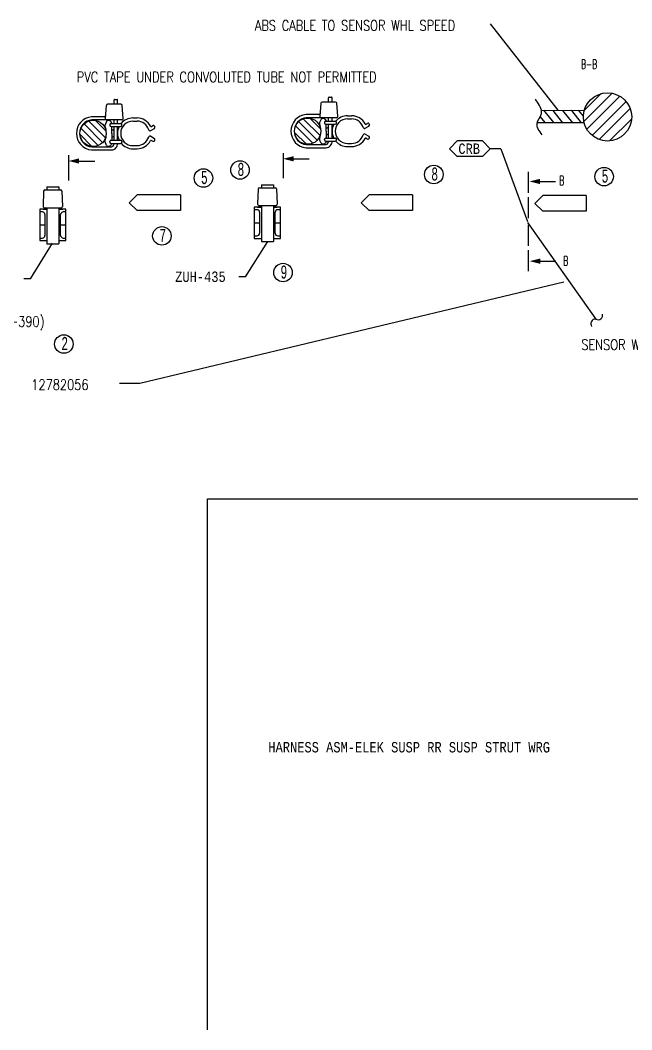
# Model space of a CAD drawing. Extents: x -144 to 1666, y -603 to 461.
# Drawn here: x 390.3 to 624.9, y -365 to 22 of the extents above; entities that cross this region are included whole.
import ezdxf

# ---------------------------------------------------------------- set-up
doc = ezdxf.new("R2010")
doc.units = 0
doc.layers.get('0').update_dxf_attribs({"linetype": 'CONTINUOUS'})
for name, color, linetype in [('1', 7, 'CONTINUOUS'), ('BUNDLE FLAGS', 6, 'CONTINUOUS'), ('FLAGS', 5, 'CONTINUOUS'), ('kreis', 7, 'CONTINUOUS')]:
    doc.layers.add(name, color=color, linetype=linetype)
doc.styles.add('HS-COMPONENT-INFO', font='MONOTXT.SHX', dxfattribs={"width": 0.8, "height": 4})
doc.styles.add('HS-DRAWING-FRAME', font='ROMANS.SHX', dxfattribs={"width": 0.6, "height": 3.5})
doc.styles.add('HS-FLAGS', font='MONOTXT.SHX', dxfattribs={"width": 0.8, "height": 4})
doc.styles.add('HS-TABLE-CHANGE-INDEX-CODE', font='MONOTXT.SHX', dxfattribs={"width": 0.6, "height": 5})
doc.styles.add('HS-WIRE', font='ROMANS.SHX', dxfattribs={"width": 0.8, "height": 4})

# ---------------------------------------------------------------- blocks, each defined once
blk = doc.blocks.new('MRA_RA')
at = {"layer": 'BUNDLE FLAGS'}
for p, q in [((-16.65, 3), (-19.65, 0)), ((-16.65, -3), (-19.65, 0)), ((0, 3), (-16.65, 3)), ((0, 3), (0, -3)), ((0, -3), (-16.65, -3))]:
    blk.add_line(p, q, dxfattribs=at)
blk = doc.blocks.new('A$C69F0798B')
at = {"layer": 'FLAGS'}
for p, q in [((3, 6), (0, 3)), ((12.66, 6), (3, 6)), ((12.66, 6), (15.66, 3)), ((3, 0), (0, 3)), ((12.66, 0), (3, 0)), ((12.66, 0), (15.66, 3)), ((19.7, 3), (15.66, 3))]:
    blk.add_line(p, q, dxfattribs=at)
at = {"layer": 'FLAGS', "insert": (3.42, 5.01), "char_height": 4, "width": 13.4157, "attachment_point": 1, "style": 'HS-FLAGS'}
blk.add_mtext('CRB', dxfattribs=at)
blk = doc.blocks.new('A$C40CC02F5')
at = {"layer": '1', "color": 7, "linetype": 'Continuous'}
blk.add_line((1, 6), (1, 0), dxfattribs=at)
blk.add_solid([(0, 6), (2, 6), (1, 10)], dxfattribs=at)
blk = doc.blocks.new('A$C4261434D')
at = {"xscale": -1, "rotation": 270.0000004154921}
blk.add_blockref('A$C40CC02F5', (0, 0), dxfattribs=at)
blk = doc.blocks.new('A$C52B13652')
for p, q in [((116.32, 61.74), (90.3, 94.83)), ((136.97, 68.21), (126.13, 57.39)), ((132.75, 68.05), (126.31, 61.61)), ((139.93, 67.09), (127.27, 54.41)), ((142.34, 65.03), (129.32, 52.01)), ((143.87, 62.4), (131.95, 50.48)), ((111.42, 56.86), (109.44, 59.31)), ((109.83, 61.68), (126.33, 61.65)), ((114.57, 56.95), (110.8, 61.69)), ((118.09, 56.86), (114.31, 61.6)), ((121.86, 56.86), (118.09, 61.6)), ((121.51, 61.6), (121.42, 61.69)), ((125.28, 56.86), (121.51, 61.6)), ((125.96, 59.37), (124.13, 61.67)), ((144.43, 58.33), (136.02, 49.92)), ((126.24, 56.9), (108.29, 56.88)), ((104.76, 38.02), (104.77, 29.99)), ((104.79, 28.32), (104.81, 20.29)), ((104.79, 17.7), (104.81, 9.67)), ((104.8, 8.03), (104.82, 0))]:
    blk.add_line(p, q)
blk.add_circle((135.22, 59.13), 9.25)
blk.add_spline([(110.17, 52.24), (108.21, 56.72), (109.86, 60.41), (107.98, 65.36), (107.58, 65.99)], degree=3)
at = {"xscale": -1}
for p in [(115.3, 33.39), (115.41, 2.83)]:
    blk.add_blockref('A$C4261434D', p, dxfattribs=at)
at = {"style": 'HS-WIRE', "width": 0.8}
blk.add_text('ABS CABLE TO SENSOR WHL SPEED', height=4, dxfattribs=at).set_placement((0, 92.21))
at = {"char_height": 3.5, "attachment_point": 1, "style": 'HS-DRAWING-FRAME'}
for s, insert, width in [('B-B', (125.07, 81.08), 18.6988), ('B', (116.73, 36.5), 0.8353), ('B', (118.25, 5.7), 1.4618)]:
    blk.add_mtext(s, dxfattribs=dict(at, insert=insert, width=width))
blk = doc.blocks.new('498128640')
for p, q in [((23.38, 45.96), (23.38, 47.63)), ((23.58, 47.83), (24.51, 47.83)), ((24.71, 45.96), (24.71, 47.63)), ((20.41, 45.5), (19.99, 40.52)), ((25.99, 45.96), (20.91, 45.96)), ((26.9, 40.5), (26.48, 45.5)), ((20.08, 33.07), (13.72, 39.43)), ((19.59, 41.16), (14.73, 41.16)), ((26.4, 39.96), (14.79, 39.96)), ((20.31, 35.65), (16.22, 39.75)), ((20.45, 39.4), (19.9, 38.07)), ((23.38, 39.44), (23.38, 39.96)), ((23.38, 38.62), (23.38, 39.96)), ((24.71, 39.44), (24.71, 39.96)), ((24.71, 38.62), (24.71, 39.96)), ((30.61, 40.69), (32.2, 40.69)), ((30.61, 39.49), (32.2, 39.49)), ((17.33, 30.15), (10.81, 36.68)), ((19, 31.31), (11.87, 38.44)), ((21.74, 38.12), (21.74, 37.92)), ((22.24, 38.62), (25.85, 38.62)), ((22.24, 37.42), (25.85, 37.42)), ((22.46, 36.1), (22.88, 36.1)), ((22.47, 34.78), (22.47, 37.42)), ((23.38, 33.96), (23.38, 37.42)), ((24.71, 33.32), (24.71, 37.42)), ((26.35, 37.92), (26.35, 38.12)), ((36.66, 36.19), (36.73, 36.06)), ((37.42, 35.88), (38.83, 36.72)), ((37.76, 37.48), (38.21, 37.75)), ((38.9, 37.58), (39, 37.4)), ((14.9, 29.76), (10.32, 34.34)), ((20.45, 30.16), (19.9, 31.49)), ((21.74, 31.44), (21.74, 31.64)), ((22.24, 32.14), (25.85, 32.14)), ((22.47, 34.78), (22.47, 32.14)), ((22.47, 33.46), (22.88, 33.46)), ((23.38, 32.14), (23.38, 34.79)), ((24.71, 32.14), (24.71, 34.79)), ((26.35, 31.64), (26.35, 31.44)), ((36.66, 33.38), (36.73, 33.51)), ((37.42, 33.69), (38.83, 32.85)), ((37.76, 32.09), (38.21, 31.82)), ((38.9, 32), (39, 32.17)), ((14.73, 28.42), (22.38, 28.42)), ((14.79, 29.62), (22.38, 29.62)), ((22.24, 30.94), (25.85, 30.94)), ((30.61, 30.08), (32.2, 30.08)), ((30.61, 28.88), (32.2, 28.88)), ((5.94, 26.41), (5.94, 16.71)), ((-3.64, 12.63), (-3.85, 6.8)), ((-3.14, 13.12), (2.9, 13.12)), ((-2.42, 14.27), (-2.42, 13.12)), ((-2.42, 14.27), (2.18, 14.27)), ((2.18, 14.27), (2.18, 13.12)), ((3.4, 12.63), (3.61, 6.8)), ((-5.12, 5.68), (-5.12, -6.32)), ((-2.42, 5.68), (-5.12, 5.68)), ((-4.12, 4.68), (-5.12, 4.68)), ((-3.87, 5.68), (-2.42, 5.68)), ((-3.35, 6.29), (3.11, 6.29)), ((-2.42, 6.29), (-2.42, -7.55)), ((2.18, 6.29), (2.18, -7.55)), ((4.88, 5.68), (2.18, 5.68)), ((2.18, 5.68), (2.63, 5.68)), ((2.63, 5.68), (3.63, 5.68)), ((4.88, 4.68), (3.88, 4.68)), ((4.88, -6.32), (4.88, 5.68)), ((-3.12, 3.68), (-3.12, -4.32)), ((2.88, -4.32), (2.88, 3.68)), ((-5.12, -0.32), (-3.12, -0.32)), ((2.88, -0.32), (4.88, -0.32)), ((-5.12, -5.32), (-4.12, -5.32)), ((-5.12, -6.32), (-2.42, -6.32)), ((-2.42, -7.55), (2.18, -7.55)), ((2.18, -6.32), (4.88, -6.32)), ((3.88, -5.32), (4.88, -5.32))]:
    blk.add_line(p, q)
blk.add_circle((15.34, 34.79), 5.04)
for centre, radius, start, end in [((23.58, 47.63), 0.2, 90, 180), ((24.51, 47.63), 0.2, 360, 90), ((20.91, 45.46), 0.5, 90, 175.2364), ((25.99, 45.46), 0.5, 4.7636, 90), ((15.34, 34.79), 6.4, 95.4655, 180.0003), ((15.34, 34.79), 5.2, 96.069, 180), ((19.59, 41.66), 0.5, 270, 355.2364), ((20.55, 40.52), 0.56, 180.3113, 270.8138), ((21.25, 38.47), 1.22, 6.752, 130.9266), ((30.61, 34.79), 4.7, 90, 180), ((30.61, 34.79), 5.9, 90, 140.2358), ((26.42, 40.44), 0.487, 268.2995, 6.437), ((32.17, 34.79), 4.7, 17.3422, 89.6894), ((32.17, 34.79), 5.9, 28.0673, 89.6894), ((20.36, 37.88), 0.5, 157.592, 200.7374), ((11.89, 34.67), 8.56, 0.7398, 20.7374), ((22.24, 38.12), 0.5, 90, 180), ((22.24, 37.92), 0.5, 180, 270), ((22.87, 35.6), 0.5, 0.0727, 89.9073), ((30.61, 34.79), 5.9, 153.5291, 180), ((25.85, 38.12), 0.5, 360, 90), ((25.85, 37.92), 0.5, 270, 360), ((37.16, 36.31), 0.496, 210.2108, 301.0881), ((37.6, 37.68), 0.256, 208.0673, 308.3835), ((38.47, 37.32), 0.5, 30.6494, 120.6494), ((38.57, 37.15), 0.5, 300.6494, 30.6494), ((15.34, 34.79), 6.4, 180.0026, 264.5325), ((15.34, 34.79), 5.2, 180.0026, 263.9335), ((20.36, 31.68), 0.5, 159.2626, 202.408), ((11.89, 34.89), 8.56, 339.2626, 359.2602), ((22.24, 31.64), 0.5, 90, 180), ((22.24, 31.44), 0.5, 180, 270), ((22.28, 30.85), 2.43, 272.2737, 4.544), ((21.89, 31.02), 1.48, 288.9875, 0.8875), ((22.88, 33.96), 0.5, 270.1654, 0), ((30.61, 34.79), 5.9, 180, 206.5847), ((25.85, 31.64), 0.5, 0, 90), ((25.85, 31.44), 0.5, 270, 0), ((30.61, 34.79), 4.7, 180, 270), ((30.61, 34.79), 5.9, 219.8565, 270), ((32.17, 34.79), 4.7, 270.3106, 342.6578), ((32.17, 34.79), 5.9, 270.3106, 331.9327), ((37.16, 33.26), 0.5, 59.3506, 149.3506), ((37.6, 31.89), 0.256, 51.6165, 151.9327), ((38.47, 32.25), 0.5, 239.3506, 329.3506), ((38.57, 32.42), 0.5, 329.3506, 59.3506), ((21.25, 31.09), 1.22, 229.0734, 353.248), ((-3.14, 12.62), 0.5, 90, 177.908), ((2.9, 12.62), 0.5, 2.0963, 90), ((-4.12, 3.68), 1, 360, 90), ((-3.35, 6.79), 0.5, 177.908, 270), ((3.88, 3.68), 1, 90, 180), ((3.11, 6.79), 0.5, 270, 2.0963), ((-4.12, -4.32), 1, 270, 360), ((3.88, -4.32), 1, 180, 270)]:
    blk.add_arc(centre, radius, start, end)
at = {"xscale": -1}
blk.add_blockref('A$C4261434D', (15.94, 23.2), dxfattribs=at)

msp = doc.modelspace()

# ---------------------------------------------------------------- linework, layer by layer
for p, q in [((584.87, -55.47), (611.07, -92.59)), ((598.85, -78.41), (436.25, -117.3)), ((436.25, -117.3), (428.42, -117.3)), ((462.11, -365.02), (462.11, -161.45)), ((462.11, -161.46), (707.34, -161.55))]:
    msp.add_line(p, q)
at = {"color": 4, "linetype": 'Continuous'}
for points in [[(394.23, -77.07), (402.75, -63.51)], [(476.71, -76.32), (485.23, -62.75)], [(394.23, -77.07), (391.73, -77.07)], [(476.71, -76.32), (474.21, -76.32)]]:
    msp.add_lwpolyline(points, dxfattribs=at)
for centre, start, end in [((610.89, -94.35), 84.2138, 216.2775), ((611.91, -91.03), 241.6824, 13.7461)]:
    msp.add_arc(centre, 1.77, start, end)
at = {"layer": 'FLAGS'}
msp.add_line((574.63, -27.25), (584.9, -55.15), dxfattribs=at)
at = {"layer": 'kreis'}
for centre in [(474.63, -35.39), (548.94, -37.13), (614.25, -37.94), (460.59, -38.49), (444.67, -60.67), (491.12, -74.71), (407.07, -102.11)]:
    msp.add_circle(centre, 3.55, dxfattribs=at)

# ---------------------------------------------------------------- block references
for name, p in [('A$C52B13652', (480.34, -74.18)), ('498128640', (485.23, -55.3)), ('498128640', (402.95, -56.15)), ('A$C69F0798B', (554.93, -30.25)), ('MRA_RA', (451.83, -47.95)), ('MRA_RA', (540.78, -47.95)), ('MRA_RA', (607.35, -48.21))]:
    msp.add_blockref(name, p)

# ---------------------------------------------------------------- texts
at = {"style": 'HS-WIRE', "width": 0.8}
for s, p in [('PVC TAPE UNDER CONVOLUTED TUBE NOT PERMITTED', (412.07, -1.73)), ('12 783 115 (ZUH-390)', (346.77, -95.5)), ('SENSOR WHL SPD', (605.48, -104.34)), ('12782056', (394.59, -119.69))]:
    msp.add_text(s, height=4, dxfattribs=at).set_placement(p)
at = {"color": 7, "linetype": 'Continuous', "style": 'HS-COMPONENT-INFO', "width": 0.8}
msp.add_text('ZUH-435', height=4, dxfattribs=at).set_placement((449.76, -78.32))
at = {"insert": (485.48, -254.69), "char_height": 4, "width": 136.6581, "attachment_point": 1, "style": 'HS-WIRE'}
msp.add_mtext('{\\fMonotxt|b0|i0|c0|p34;HARNESS ASM-ELEK SUSP RR SUSP STRUT WRG}', dxfattribs=at)
at = {"layer": 'kreis', "style": 'HS-TABLE-CHANGE-INDEX-CODE', "width": 0.6}
for s, p in [('8', (473.66, -37.69)), ('8', (547.97, -39.43)), ('5', (459.62, -40.79)), ('5', (613.28, -40.24)), ('7', (443.7, -62.97)), ('9', (490.15, -77.01)), ('2', (406.1, -104.41))]:
    msp.add_text(s, height=5, dxfattribs=at).set_placement(p)

doc.saveas('drawing.dxf')
